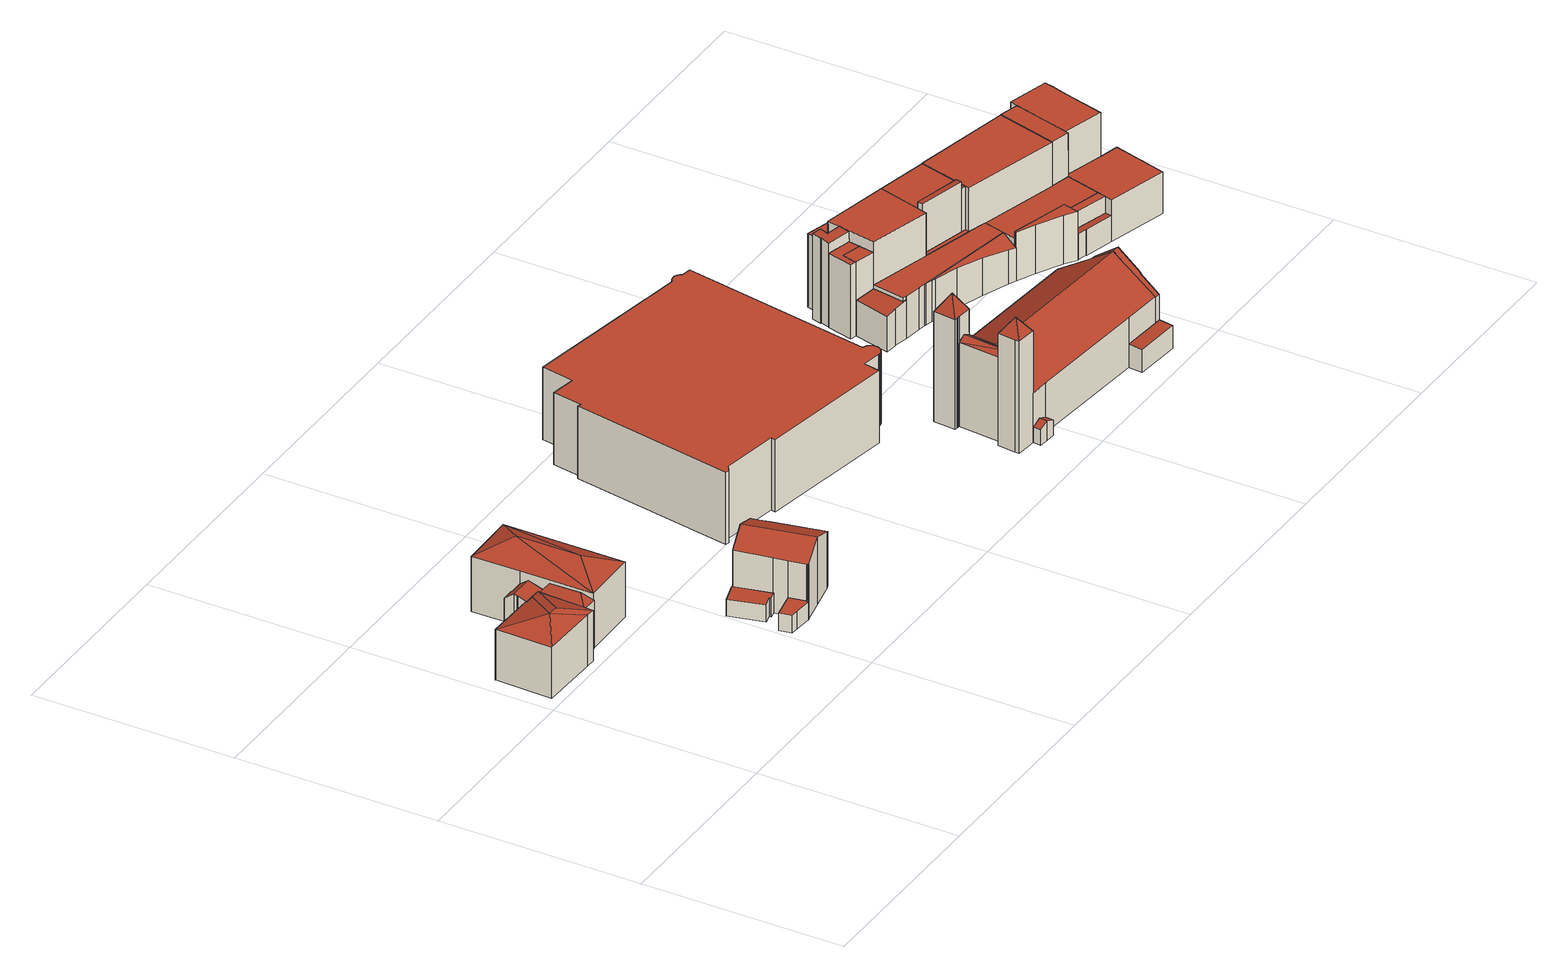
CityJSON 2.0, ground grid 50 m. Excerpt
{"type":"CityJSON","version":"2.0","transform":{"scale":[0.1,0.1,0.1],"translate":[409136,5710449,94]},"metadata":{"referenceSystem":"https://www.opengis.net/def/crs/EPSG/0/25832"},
"CityObjects":{
"building1":{"type":"Building","attributes":{"Gemeindeschluessel":"05978036","Geometrietyp2DReferenz":"3000","function":"31001_2000"},"children":["building1-1","building1-2","building1-3","building1-4"]},
"building1-1":{"type":"BuildingPart","attributes":{"roofType":"3100","measuredHeight":12.31},"parents":["building1"],"geometry":[{"type":"MultiSurface","lod":"2","boundaries":[[[0,1,2,3]],[[1,4,5,2]],[[4,6,7,5]],[[6,8,9,7]],[[8,10,11,9]],[[10,12,13,11]],[[14,0,3,15]],[[16,12,10,8,6,4]],[[4,1,0,14,17,18,19,16]],[[3,2,5,7,9,11,13,20,21,22,23,15]],[[20,13,12,16]],[[19,21,20,16]],[[15,23,17,14]],[[23,22,18,17]],[[22,21,19,18]]],"semantics":{"surfaces":[{"type":"WallSurface"},{"type":"RoofSurface"},{"type":"GroundSurface"},{"type":"ClosureSurface"}],"values":[0,0,0,0,0,0,0,1,1,2,3,3,3,3,3]}}]},
"building1-2":{"type":"BuildingPart","attributes":{"roofType":"3200","measuredHeight":16.39},"parents":["building1"],"geometry":[{"type":"MultiSurface","lod":"2","boundaries":[[[24,25,26,27]],[[25,28,29,26]],[[28,30,31,29]],[[30,32,33,31]],[[32,34,35,33]],[[34,36,37,35]],[[36,38,15,37]],[[38,14,15]],[[39,24,27,40,41]],[[24,39,42,43]],[[30,28,44]],[[42,45,44,43]],[[45,38,36,34,32,30,44]],[[25,24,43,44]],[[28,25,44]],[[27,26,29,31,33,35,37,15,23,22,40]],[[17,14,38,45]],[[23,15,14,17]],[[42,46,18,17,45]],[[18,22,23,17]],[[41,46,42,39]],[[41,40,22,18,46]]],"semantics":{"surfaces":[{"type":"WallSurface"},{"type":"RoofSurface"},{"type":"GroundSurface"},{"type":"ClosureSurface"}],"values":[0,0,0,0,0,0,0,0,0,1,1,1,1,1,1,2,0,3,0,3,0,3]}}]},
"building1-3":{"type":"BuildingPart","attributes":{"roofType":"3200","measuredHeight":17.42},"parents":["building1"],"geometry":[{"type":"MultiSurface","lod":"2","boundaries":[[[47,48,49,50,51]],[[52,13,12]],[[52,53,54,13]],[[53,55,56,54]],[[55,47,51,56]],[[48,47,57]],[[55,53,58]],[[55,57,47]],[[57,55,58]],[[58,48,57]],[[53,52,48,58]],[[51,50,21,20,13,54,56]],[[12,16,19,59,49,48,52]],[[12,13,20,16]],[[20,21,19,16]],[[21,50,49,59,19]]],"semantics":{"surfaces":[{"type":"WallSurface"},{"type":"RoofSurface"},{"type":"GroundSurface"},{"type":"ClosureSurface"}],"values":[0,0,0,0,0,1,1,1,1,1,1,2,0,3,3,3]}}]},
"building1-4":{"type":"BuildingPart","attributes":{"roofType":"5000","measuredHeight":14.79},"parents":["building1"],"geometry":[{"type":"MultiSurface","lod":"2","boundaries":[[[49,60,61,50]],[[60,41,40,61]],[[62,41,60]],[[63,62,60,49,59]],[[63,59,46]],[[62,63,46,41]],[[21,50,61,40,22]],[[21,19,59,49,50]],[[22,40,41,46,18]],[[19,18,46,59]],[[22,18,19,21]]],"semantics":{"surfaces":[{"type":"WallSurface"},{"type":"RoofSurface"},{"type":"GroundSurface"},{"type":"ClosureSurface"}],"values":[0,0,1,1,1,1,2,3,3,0,3]}}]},
"building2":{"type":"Building","attributes":{"Gemeindeschluessel":"05978036","Geometrietyp2DReferenz":"3000","function":"31001_2000","roofType":"1000","measuredHeight":4.47},"geometry":[{"type":"MultiSurface","lod":"2","boundaries":[[[64,65,66,67]],[[65,68,69,66]],[[68,70,71,69]],[[70,72,73,71]],[[72,74,75,73]],[[74,76,77,75]],[[76,64,67,77]],[[76,74,72,70,68,65,64]],[[67,66,69,71,73,75,77]]],"semantics":{"surfaces":[{"type":"WallSurface"},{"type":"RoofSurface"},{"type":"GroundSurface"}],"values":[0,0,0,0,0,0,0,1,2]}}]},
"building3":{"type":"Building","attributes":{"Gemeindeschluessel":"05978036","Geometrietyp2DReferenz":"3000","function":"31001_2000"},"children":["building3-1","building3-2"]},
"building3-1":{"type":"BuildingPart","attributes":{"roofType":"3100","measuredHeight":17.08},"parents":["building3"],"geometry":[{"type":"MultiSurface","lod":"2","boundaries":[[[78,79,80,81]],[[79,82,83,80]],[[82,84,85,86,83]],[[87,88,89,90,91]],[[88,92,93,89]],[[92,94,95,93]],[[94,96,97,95]],[[96,98,99,97]],[[98,100,101,99]],[[100,102,103,101]],[[102,104,105,103]],[[104,106,107,105]],[[106,108,109,107]],[[108,110,111,109]],[[110,112,113,111]],[[112,78,81,113]],[[108,106,104,102,100,98,96,94]],[[94,92,88,87,84,82,79,78,112,110,108]],[[81,80,83,86,90,89,93,95,97,99,101,103,105,107,109,111,113]],[[91,85,84,87]],[[91,90,86,85]]],"semantics":{"surfaces":[{"type":"WallSurface"},{"type":"RoofSurface"},{"type":"GroundSurface"},{"type":"ClosureSurface"}],"values":[0,0,0,0,0,0,0,0,0,0,0,0,0,0,0,0,1,1,2,0,3]}}]},
"building3-2":{"type":"BuildingPart","attributes":{"roofType":"3100","measuredHeight":5.04},"parents":["building3"],"geometry":[{"type":"MultiSurface","lod":"2","boundaries":[[[114,115,116,117]],[[115,118,119,116]],[[118,120,121,119]],[[120,122,123,121]],[[122,124,125,123]],[[124,91,90,125]],[[85,114,117,86]],[[124,122,120,118,115,114]],[[114,85,91,124]],[[117,116,119,121,123,125,90,86]],[[86,90,91,85]]],"semantics":{"surfaces":[{"type":"WallSurface"},{"type":"RoofSurface"},{"type":"GroundSurface"},{"type":"ClosureSurface"}],"values":[0,0,0,0,0,0,0,1,1,2,3]}}]},
"building4":{"type":"Building","attributes":{"Gemeindeschluessel":"05978036","Geometrietyp2DReferenz":"3000","function":"31001_3012","roofType":"1000","measuredHeight":18.4},"geometry":[{"type":"MultiSurface","lod":"2","boundaries":[[[126,127,128,129]],[[127,130,131,128]],[[130,132,133,131]],[[132,134,135,133]],[[134,136,137,135]],[[136,138,139,137]],[[138,140,141,139]],[[140,142,143,141]],[[142,144,145,143]],[[144,146,147,145]],[[146,148,149,147]],[[148,150,151,149]],[[150,152,153,151]],[[152,154,155,153]],[[154,156,157,155]],[[156,158,159,157]],[[158,160,161,159]],[[160,162,163,161]],[[162,164,165,163]],[[164,166,167,165]],[[166,168,169,167]],[[168,170,171,169]],[[170,172,173,171]],[[172,174,175,173]],[[174,176,177,175]],[[176,178,179,177]],[[178,180,181,179]],[[180,182,183,181]],[[182,184,185,183]],[[184,186,187,185]],[[186,188,189,187]],[[188,190,191,189]],[[190,192,193,191]],[[192,194,195,193]],[[194,196,197,195]],[[196,198,199,197]],[[198,200,201,199]],[[200,202,203,201]],[[202,204,205,203]],[[204,206,207,205]],[[206,208,209,207]],[[208,210,211,209]],[[210,212,213,211]],[[212,214,215,213]],[[214,216,217,215]],[[216,218,219,217]],[[218,220,221,219]],[[220,222,223,221]],[[222,224,225,223]],[[224,226,227,225]],[[226,228,229,227]],[[228,230,231,229]],[[230,232,233,231]],[[232,234,235,233]],[[234,236,237,235]],[[236,238,239,237]],[[238,240,241,239]],[[240,242,243,241]],[[242,244,245,243]],[[244,246,247,245]],[[246,248,249,247]],[[248,250,251,249]],[[250,126,129,251]],[[250,248,246,244,242,240,238,236,234,232,230,228,226,224,222,220,218,216,214,212,210,208,206,204,202,200,198,196,194,192,190,188,186,184,182,180,178,176,174,172,170,168,166,164,162,160,158,156,154,152,150,148,146,144,142,140,138,136,134,132,130,127,126]],[[129,128,131,133,135,137,139,141,143,145,147,149,151,153,155,157,159,161,163,165,167,169,171,173,175,177,179,181,183,185,187,189,191,193,195,197,199,201,203,205,207,209,211,213,215,217,219,221,223,225,227,229,231,233,235,237,239,241,243,245,247,249,251]]],"semantics":{"surfaces":[{"type":"WallSurface"},{"type":"RoofSurface"},{"type":"GroundSurface"}],"values":[0,0,0,0,0,0,0,0,0,0,0,0,0,0,0,0,0,0,0,0,0,0,0,0,0,0,0,0,0,0,0,0,0,0,0,0,0,0,0,0,0,0,0,0,0,0,0,0,0,0,0,0,0,0,0,0,0,0,0,0,0,0,0,1,2]}}]},
"building5":{"type":"Building","attributes":{"name":"St.Katharina","Gemeindeschluessel":"05978036","Geometrietyp2DReferenz":"3000","function":"31001_3041"},"children":["building5-1","building5-2","building5-3","building5-4","building5-5","building5-6","building5-7"]},
"building5-1":{"type":"BuildingPart","attributes":{"roofType":"3100","measuredHeight":20.15},"parents":["building5"],"geometry":[{"type":"MultiSurface","lod":"2","boundaries":[[[252,253,254]],[[255,256,257,258]],[[256,259,260,257]],[[259,261,262,263,260]],[[264,252,254,265,266]],[[267,268,261,259,256,255,269,270]],[[270,271,272,252,264,273,274,267]],[[254,275,276,277,278,279,258,257,260,263,280,281,265]],[[272,282,283,253,252]],[[282,276,275,283]],[[283,275,254,253]],[[278,277,271,270]],[[277,276,282,272,271]],[[278,270,269,279]],[[255,258,279,269]],[[268,262,261]],[[280,263,262,268,267]],[[273,284,274]],[[284,285,281,280,267,274]],[[264,266,285,284,273]],[[266,265,281,285]]],"semantics":{"surfaces":[{"type":"WallSurface"},{"type":"RoofSurface"},{"type":"GroundSurface"},{"type":"ClosureSurface"}],"values":[0,0,0,0,0,1,1,2,0,3,3,3,3,3,3,0,3,0,3,0,3]}}]},
"building5-2":{"type":"BuildingPart","attributes":{"roofType":"3100","measuredHeight":22.56},"parents":["building5"],"geometry":[{"type":"MultiSurface","lod":"2","boundaries":[[[286,287,288,289]],[[287,290,291]],[[290,287,286]],[[291,292,293]],[[292,291,290]],[[289,288,279,278,277]],[[279,288,287,293,269]],[[271,270,269,293,292]],[[277,278,270,271]],[[278,279,269,270]],[[289,277,271,292,286]],[[293,287,291]],[[286,292,290]]],"semantics":{"surfaces":[{"type":"WallSurface"},{"type":"RoofSurface"},{"type":"GroundSurface"},{"type":"ClosureSurface"}],"values":[0,1,1,1,1,2,3,0,3,3,3,3,3]}}]},
"building5-3":{"type":"BuildingPart","attributes":{"roofType":"4000","measuredHeight":32.45},"parents":["building5"],"geometry":[{"type":"MultiSurface","lod":"2","boundaries":[[[294,295,296,297]],[[295,298,299,296]],[[298,300,301,299]],[[300,302,286,289,301]],[[303,304,305,276,272]],[[304,294,297,305]],[[295,294,304,306]],[[307,302,300,298,295,306]],[[303,307,306]],[[304,303,306]],[[297,296,299,301,289,277,276,305]],[[292,290,286,302,307]],[[292,271,277,289,286]],[[292,286,290]],[[272,271,292,307,303]],[[277,271,272,276]]],"semantics":{"surfaces":[{"type":"WallSurface"},{"type":"RoofSurface"},{"type":"GroundSurface"},{"type":"ClosureSurface"}],"values":[0,0,0,0,0,0,1,1,1,1,2,0,3,3,0,3]}}]},
"building5-4":{"type":"BuildingPart","attributes":{"roofType":"3100","measuredHeight":20.29},"parents":["building5"],"geometry":[{"type":"MultiSurface","lod":"2","boundaries":[[[262,308,309,263]],[[308,310,311,309]],[[310,312,313,311]],[[312,314,315,313]],[[314,316,317,318,315]],[[310,308,262,268,319]],[[319,274,284,316,314,312,310]],[[318,281,280,263,309,311,313,315]],[[285,317,316,284]],[[318,317,285,281]],[[280,267,274,319,267]],[[280,281,285,284,274,267]],[[268,267,319]],[[262,263,280,267,268]]],"semantics":{"surfaces":[{"type":"WallSurface"},{"type":"RoofSurface"},{"type":"GroundSurface"},{"type":"ClosureSurface"}],"values":[0,0,0,0,0,1,1,2,0,3,0,3,0,3]}}]},
"building5-5":{"type":"BuildingPart","attributes":{"roofType":"4000","measuredHeight":32.49},"parents":["building5"],"geometry":[{"type":"MultiSurface","lod":"2","boundaries":[[[320,321,322,288,287]],[[321,323,324,322]],[[323,325,326,324]],[[325,327,328,326]],[[327,329,255,258,328]],[[329,327,330]],[[331,329,330]],[[325,323,321,320,331,330]],[[327,325,330]],[[258,279,288,322,324,326,328]],[[269,255,329,331,293]],[[279,258,255,269]],[[287,291,293,331,320]],[[287,288,279,269,293]],[[287,293,291]]],"semantics":{"surfaces":[{"type":"WallSurface"},{"type":"RoofSurface"},{"type":"GroundSurface"},{"type":"ClosureSurface"}],"values":[0,0,0,0,0,1,1,1,1,2,0,3,0,3,3]}}]},
"building5-6":{"type":"BuildingPart","attributes":{"roofType":"3100","measuredHeight":5.02},"parents":["building5"],"geometry":[{"type":"MultiSurface","lod":"2","boundaries":[[[332,333,334,335]],[[333,336,337,334]],[[336,282,276,337]],[[253,332,335,254]],[[283,282,336,333]],[[333,332,253,283]],[[335,334,337,276,275,254]],[[275,276,282,283]],[[253,254,275,283]]],"semantics":{"surfaces":[{"type":"WallSurface"},{"type":"RoofSurface"},{"type":"GroundSurface"},{"type":"ClosureSurface"}],"values":[0,0,0,0,1,1,2,3,3]}}]},
"building5-7":{"type":"BuildingPart","attributes":{"roofType":"2100","measuredHeight":5.97},"parents":["building5"],"geometry":[{"type":"MultiSurface","lod":"2","boundaries":[[[317,338,339,318]],[[338,340,341,339]],[[340,266,265,341]],[[266,340,338,317,285]],[[318,339,341,265,281]],[[281,265,266,285]],[[318,281,285,317]]],"semantics":{"surfaces":[{"type":"WallSurface"},{"type":"RoofSurface"},{"type":"GroundSurface"},{"type":"ClosureSurface"}],"values":[0,0,0,1,2,3,3]}}]},
"building6":{"type":"Building","attributes":{"Gemeindeschluessel":"05978036","Geometrietyp2DReferenz":"3000","function":"31001_2000"},"children":["building6-1","building6-2","building6-3","building6-4","building6-5","building6-6","building6-7","building6-8","building6-9","building6-10","building6-11","building6-12","building6-13","building6-14","building6-15","building6-16","building6-17","building6-18","building6-19","building6-20","building6-21","building6-22"]},
"building6-1":{"type":"BuildingPart","attributes":{"roofType":"1000","measuredHeight":10.58},"parents":["building6"],"geometry":[{"type":"MultiSurface","lod":"2","boundaries":[[[342,343,344,345,346]],[[347,348,349,350]],[[348,342,346,349]],[[348,347,351,352,353,343,342]],[[346,345,354,355,356,357,350,349]],[[358,344,343,353,359]],[[355,354,358,359,353]],[[356,355,353,352]],[[357,356,352,351]],[[358,354,345,344]],[[350,357,351,347]]],"semantics":{"surfaces":[{"type":"WallSurface"},{"type":"RoofSurface"},{"type":"GroundSurface"},{"type":"ClosureSurface"}],"values":[0,0,0,1,2,0,3,3,3,3,3]}}]},
"building6-2":{"type":"BuildingPart","attributes":{"roofType":"1000","measuredHeight":18.81},"parents":["building6"],"geometry":[{"type":"MultiSurface","lod":"2","boundaries":[[[360,361,362,363]],[[364,360,363,365]],[[364,366,367,368,369,361,360]],[[363,362,370,371,372,373,365]],[[370,362,361,369]],[[371,370,369,368]],[[372,371,368,367]],[[373,372,367,366]],[[365,373,366,364]]],"semantics":{"surfaces":[{"type":"WallSurface"},{"type":"RoofSurface"},{"type":"GroundSurface"},{"type":"ClosureSurface"}],"values":[0,0,1,2,3,3,3,3,3]}}]},
"building6-3":{"type":"BuildingPart","attributes":{"roofType":"1000","measuredHeight":10.55},"parents":["building6"],"geometry":[{"type":"MultiSurface","lod":"2","boundaries":[[[374,375,376,377]],[[375,378,379,380,376]],[[381,382,383,384,385,386,378,375,374,387,388]],[[389,390,377,376,380,391,392,393,394,395,396]],[[390,389,388,387]],[[377,390,387,374]],[[397,379,378,386]],[[397,391,380,379]],[[398,397,386,385]],[[398,392,391,397]],[[399,398,385,384]],[[399,393,392,398]],[[394,393,399,384,383]],[[395,394,383,382]],[[396,395,382,381]],[[389,396,381,388]]],"semantics":{"surfaces":[{"type":"WallSurface"},{"type":"RoofSurface"},{"type":"GroundSurface"},{"type":"ClosureSurface"}],"values":[0,0,1,2,3,3,0,3,0,3,0,3,3,3,3,3]}}]},
"building6-4":{"type":"BuildingPart","attributes":{"roofType":"1000","measuredHeight":21.58},"parents":["building6"],"geometry":[{"type":"MultiSurface","lod":"2","boundaries":[[[400,401,402,403,404,405,406,407]],[[371,370,408,409,410,394,393,411,412,373,372]],[[413,414,369,368,405,404]],[[370,371,368,369]],[[413,408,370,369,414]],[[415,416,402,401]],[[415,383,394,410,416]],[[410,409,403,402,416]],[[403,409,408,413,404]],[[384,383,415,401,400,417]],[[384,393,394,383]],[[407,418,419,420,417,400]],[[368,367,366,406,405]],[[368,371,372,367]],[[372,373,366,367]],[[373,412,419,418,407,406,366]],[[411,393,384,417,420]],[[419,412,411,420]]],"semantics":{"surfaces":[{"type":"RoofSurface"},{"type":"GroundSurface"},{"type":"WallSurface"},{"type":"ClosureSurface"}],"values":[0,1,2,3,3,2,3,3,3,2,3,2,2,3,3,3,3,3]}}]},
"building6-5":{"type":"BuildingPart","attributes":{"roofType":"1000","measuredHeight":21.69},"parents":["building6"],"geometry":[{"type":"MultiSurface","lod":"2","boundaries":[[[421,422,423,424]],[[425,389,396,426,427,428]],[[381,388,429,424,423,430]],[[381,396,389,388]],[[389,425,429,388]],[[431,432,433,430,423,422]],[[396,381,430,433,426]],[[431,434,427,426,433,432]],[[435,434,431,422,421]],[[435,428,427,434]],[[425,428,435,421,424,429]]],"semantics":{"surfaces":[{"type":"RoofSurface"},{"type":"GroundSurface"},{"type":"WallSurface"},{"type":"ClosureSurface"}],"values":[0,1,2,3,3,2,3,3,2,3,3]}}]},
"building6-6":{"type":"BuildingPart","attributes":{"roofType":"2100","measuredHeight":10.59},"parents":["building6"],"geometry":[{"type":"MultiSurface","lod":"2","boundaries":[[[436,437,438,439]],[[437,440,441,438]],[[440,442,443,441]],[[442,444,445,443]],[[444,446,447,445]],[[446,374,377,447]],[[387,374,446,444,442,440,437,436,448]],[[439,438,441,443,445,447,377,390,449]],[[387,390,377,374]],[[390,387,448,449]],[[436,439,449,448]]],"semantics":{"surfaces":[{"type":"WallSurface"},{"type":"RoofSurface"},{"type":"GroundSurface"},{"type":"ClosureSurface"}],"values":[0,0,0,0,0,0,1,2,3,3,3]}}]},
"building6-7":{"type":"BuildingPart","attributes":{"roofType":"1000","measuredHeight":10.63},"parents":["building6"],"geometry":[{"type":"MultiSurface","lod":"2","boundaries":[[[450,416,415,451,430,433]],[[426,396,395,394,410,452]],[[382,381,430,451]],[[382,395,396,381]],[[396,426,433,430,381]],[[383,382,451,415]],[[383,394,395,382]],[[410,394,383,415,416]],[[452,410,416,450]],[[426,452,450,433]]],"semantics":{"surfaces":[{"type":"RoofSurface"},{"type":"GroundSurface"},{"type":"WallSurface"},{"type":"ClosureSurface"}],"values":[0,1,2,3,3,2,3,3,3,3]}}]},
"building6-8":{"type":"BuildingPart","attributes":{"roofType":"2100","measuredHeight":21.87},"parents":["building6"],"geometry":[{"type":"MultiSurface","lod":"2","boundaries":[[[453,454,455,456,457]],[[454,458,459,455]],[[458,460,461,459]],[[460,462,463,461]],[[462,464,465,463]],[[464,466,364,365,465]],[[466,464,462,460,458,454,453,418,407,467]],[[373,412,456,455,459,461,463,465,365]],[[407,406,467]],[[418,419,412,373,366,406,407]],[[457,419,418,453]],[[457,456,412,419]],[[366,364,466,467,406]],[[366,373,365,364]]],"semantics":{"surfaces":[{"type":"WallSurface"},{"type":"RoofSurface"},{"type":"GroundSurface"},{"type":"ClosureSurface"}],"values":[0,0,0,0,0,0,1,2,0,3,0,3,0,3]}}]},
"building6-9":{"type":"BuildingPart","attributes":{"roofType":"1000","measuredHeight":10.55},"parents":["building6"],"geometry":[{"type":"MultiSurface","lod":"2","boundaries":[[[353,468,469,359]],[[354,470,471,355]],[[472,358,359,469]],[[472,470,354,358]],[[471,470,472,469,468]],[[355,471,468,353]],[[354,355,353,359,358]]],"semantics":{"surfaces":[{"type":"RoofSurface"},{"type":"GroundSurface"},{"type":"WallSurface"},{"type":"ClosureSurface"}],"values":[0,1,2,3,3,3,3]}}]},
"building6-10":{"type":"BuildingPart","attributes":{"roofType":"1000","measuredHeight":18.86},"parents":["building6"],"geometry":[{"type":"MultiSurface","lod":"2","boundaries":[[[414,413,473,474,475,476]],[[362,477,478,479,408,370]],[[480,481,361,476,475,482]],[[480,477,362,481]],[[483,482,475,474]],[[483,478,477,480,482]],[[484,483,474,473]],[[484,479,478,483]],[[485,484,473,413]],[[485,408,479,484]],[[408,485,413,414,369,370]],[[361,369,414,476]],[[361,481,362,370,369]]],"semantics":{"surfaces":[{"type":"RoofSurface"},{"type":"GroundSurface"},{"type":"WallSurface"},{"type":"ClosureSurface"}],"values":[0,1,2,3,2,3,2,3,2,3,3,2,3]}}]},
"building6-11":{"type":"BuildingPart","attributes":{"roofType":"1000","measuredHeight":6.66},"parents":["building6"],"geometry":[{"type":"MultiSurface","lod":"2","boundaries":[[[481,486,487,362]],[[486,488,489,487]],[[488,490,491,489]],[[490,492,493,491]],[[492,494,495,493]],[[494,496,497,495]],[[496,498,499,497]],[[498,500,501,499]],[[500,502,503,501]],[[502,504,505,503]],[[504,506,507,505]],[[506,508,509,507]],[[508,510,511,509]],[[510,512,513,511]],[[512,514,515,513]],[[514,516,517,515]],[[516,518,519,517]],[[518,520,521,519]],[[520,522,523,521]],[[522,524,525,523]],[[524,526,527,525]],[[526,528,529,527]],[[528,530,531,529]],[[530,532,533,531]],[[532,534,535,533]],[[534,536,537,535]],[[536,538,539,537]],[[538,540,541,539]],[[540,542,543,541]],[[542,544,545,543]],[[544,546,547,545]],[[546,548,549,547]],[[548,550,551,549]],[[550,552,553,551]],[[552,554,555,553]],[[554,556,557,555]],[[556,558,559,557]],[[558,560,561,559]],[[560,562,563,561]],[[562,564,565,563]],[[564,566,567,565]],[[566,568,569,567]],[[568,570,571,569]],[[570,572,573,571]],[[572,574,575,573]],[[574,576,577,575]],[[576,578,579,577]],[[578,580,581,579]],[[580,582,583,581]],[[582,584,585,583]],[[584,586,587,585]],[[586,588,589,587]],[[588,590,591,589]],[[590,592,593,591]],[[592,594,595,593]],[[594,596,597,595]],[[596,598,599,597]],[[598,600,601,599]],[[600,602,603,601]],[[602,604,605,603]],[[604,606,607,605]],[[606,608,609,607]],[[608,610,611,609]],[[610,612,613,611]],[[612,614,615,613]],[[614,616,617,615]],[[616,618,619,617]],[[620,434,435,621,622,618,616,614,612,610,608,606,604,602,600,598,596,594,592,590,588,586,584,582,580,578,576,574,572,570,568,566,564,562,560,558,556,554,552,550,548,546,544,542,540,538,536,534,532,530,528,526,524,522,520,518,516,514,512,510,508,506,504,502,500,498,496,494,492,490,488,486,481,480,623,624,625,626]],[[627,628,629,630,477,362,487,489,491,493,495,497,499,501,503,505,507,509,511,513,515,517,519,521,523,525,527,529,531,533,535,537,539,541,543,545,547,549,551,553,555,557,559,561,563,565,567,569,571,573,575,577,579,581,583,585,587,589,591,593,595,597,599,601,603,605,607,609,611,613,615,617,619,631,632,428,427,633]],[[628,627,626,625]],[[629,628,625,624]],[[630,629,624,623]],[[477,630,623,480]],[[362,477,480,481]],[[631,619,618,622]],[[632,631,622,621]],[[428,632,621,435]],[[427,428,435,434]],[[633,427,434,620]],[[627,633,620,626]]],"semantics":{"surfaces":[{"type":"WallSurface"},{"type":"RoofSurface"},{"type":"GroundSurface"},{"type":"ClosureSurface"}],"values":[0,0,0,0,0,0,0,0,0,0,0,0,0,0,0,0,0,0,0,0,0,0,0,0,0,0,0,0,0,0,0,0,0,0,0,0,0,0,0,0,0,0,0,0,0,0,0,0,0,0,0,0,0,0,0,0,0,0,0,0,0,0,0,0,0,0,0,1,2,3,3,3,3,3,3,3,3,3,3,3]}}]},
"building6-12":{"type":"BuildingPart","attributes":{"roofType":"2100","measuredHeight":23.41},"parents":["building6"],"geometry":[{"type":"MultiSurface","lod":"2","boundaries":[[[634,635,636,637]],[[410,409,638,452]],[[636,403,402,637]],[[403,409,410,416,402]],[[639,403,636,635]],[[639,638,409,403]],[[452,640,639,635,634,450]],[[452,638,639,640]],[[416,450,634,637,402]],[[416,410,452,450]]],"semantics":{"surfaces":[{"type":"RoofSurface"},{"type":"GroundSurface"},{"type":"WallSurface"},{"type":"ClosureSurface"}],"values":[0,1,2,3,2,3,2,3,2,3]}}]},
"building6-13":{"type":"BuildingPart","attributes":{"roofType":"1000","measuredHeight":10.6},"parents":["building6"],"geometry":[{"type":"MultiSurface","lod":"2","boundaries":[[[388,641,468,353,352,429]],[[425,356,355,471,449,390,389]],[[356,425,429,352]],[[355,356,352,353]],[[471,355,353,468]],[[449,471,468,641,448]],[[387,448,641,388]],[[388,389,390,387]],[[390,449,448,387]],[[389,388,429,425]]],"semantics":{"surfaces":[{"type":"RoofSurface"},{"type":"GroundSurface"},{"type":"ClosureSurface"},{"type":"WallSurface"}],"values":[0,1,2,2,2,2,3,2,2,2]}}]},
"building6-14":{"type":"BuildingPart","attributes":{"roofType":"1000","measuredHeight":10.63},"parents":["building6"],"geometry":[{"type":"MultiSurface","lod":"2","boundaries":[[[642,643,644,482,483,484,485,645,646,647]],[[627,633,427,408,479,478,477,630,629,628]],[[620,626,647,646]],[[620,633,627,626]],[[434,620,646,645]],[[434,427,633,620]],[[408,427,434,645,485]],[[479,408,485,484]],[[478,479,484,483]],[[477,478,483,482,480]],[[623,480,482,644]],[[623,630,477,480]],[[624,623,644,643]],[[624,629,630,623]],[[625,624,643,642]],[[625,628,629,624]],[[626,625,642,647]],[[626,627,628,625]]],"semantics":{"surfaces":[{"type":"RoofSurface"},{"type":"GroundSurface"},{"type":"WallSurface"},{"type":"ClosureSurface"}],"values":[0,1,2,3,2,3,3,3,3,3,2,3,2,3,2,3,2,3]}}]},
"building6-15":{"type":"BuildingPart","attributes":{"roofType":"1000","measuredHeight":21.73},"parents":["building6"],"geometry":[{"type":"MultiSurface","lod":"2","boundaries":[[[648,649,650,619,618]],[[649,651,652,650]],[[651,653,347,350,652]],[[654,653,651,649,648,655,656]],[[631,619,650,652,350,357,632]],[[618,622,655,648]],[[618,619,631,622]],[[351,347,653,654]],[[351,357,350,347]],[[622,621,656,655]],[[622,631,632,621]],[[632,357,351,654,656,621]]],"semantics":{"surfaces":[{"type":"WallSurface"},{"type":"RoofSurface"},{"type":"GroundSurface"},{"type":"ClosureSurface"}],"values":[0,0,0,1,2,0,3,0,3,0,3,3]}}]},
"building6-16":{"type":"BuildingPart","attributes":{"roofType":"1000","measuredHeight":21.8},"parents":["building6"],"geometry":[{"type":"MultiSurface","lod":"2","boundaries":[[[657,656,658,659]],[[425,428,632,357,356]],[[421,424,659,658]],[[421,435,428,425,429,424]],[[621,435,421,658,656]],[[621,632,428,435]],[[351,654,656,657,352]],[[356,357,351,352]],[[357,632,621,656,654,351]],[[429,352,657,659,424]],[[429,425,356,352]]],"semantics":{"surfaces":[{"type":"RoofSurface"},{"type":"GroundSurface"},{"type":"WallSurface"},{"type":"ClosureSurface"}],"values":[0,1,2,3,2,3,2,3,3,2,3]}}]},
"building6-17":{"type":"BuildingPart","attributes":{"roofType":"1000","measuredHeight":18.83},"parents":["building6"],"geometry":[{"type":"MultiSurface","lod":"2","boundaries":[[[660,417,420,661,662,663]],[[664,665,666,411,393,667]],[[663,662,665,664]],[[661,666,665,662]],[[420,411,666,661]],[[393,411,420,417,399]],[[668,399,417,660]],[[668,667,393,399]],[[660,663,664,667,668]]],"semantics":{"surfaces":[{"type":"RoofSurface"},{"type":"GroundSurface"},{"type":"ClosureSurface"},{"type":"WallSurface"}],"values":[0,1,2,2,2,2,3,2,2]}}]},
"building6-18":{"type":"BuildingPart","attributes":{"roofType":"1000","measuredHeight":12.33},"parents":["building6"],"geometry":[{"type":"MultiSurface","lod":"2","boundaries":[[[669,670,671,672,673]],[[670,674,675,671]],[[674,676,436,439,675]],[[676,674,670,669,677,678]],[[449,471,470,672,671,675,439]],[[468,641,678,677]],[[449,448,641,468,471]],[[673,472,469,468,677,669]],[[470,471,468,469,472]],[[673,672,470,472]],[[448,436,676,678,641]],[[449,439,436,448]]],"semantics":{"surfaces":[{"type":"WallSurface"},{"type":"RoofSurface"},{"type":"GroundSurface"},{"type":"ClosureSurface"}],"values":[0,0,0,1,2,0,3,0,3,3,0,3]}}]},
"building6-19":{"type":"BuildingPart","attributes":{"roofType":"1000","measuredHeight":21.55},"parents":["building6"],"geometry":[{"type":"MultiSurface","lod":"2","boundaries":[[[432,431,404,403,639,640]],[[452,638,409,408,427,426]],[[638,452,450,640,639]],[[409,638,639,403]],[[409,403,404,485,408]],[[645,485,404,431]],[[645,427,408,485]],[[427,645,431,432,433,426]],[[450,433,432,640]],[[450,452,426,433]]],"semantics":{"surfaces":[{"type":"RoofSurface"},{"type":"GroundSurface"},{"type":"ClosureSurface"},{"type":"WallSurface"}],"values":[0,1,2,2,2,3,2,2,3,2]}}]},
"building6-20":{"type":"BuildingPart","attributes":{"roofType":"2100","measuredHeight":6.53},"parents":["building6"],"geometry":[{"type":"MultiSurface","lod":"2","boundaries":[[[344,679,680,345]],[[679,681,682,680]],[[681,683,684,682]],[[683,685,686,684]],[[685,687,688,686]],[[687,673,672,688]],[[673,687,685,683,681,679,344,358,472]],[[470,354,345,680,682,684,686,688,672]],[[354,470,472,358]],[[354,358,344,345]],[[672,673,472,470]]],"semantics":{"surfaces":[{"type":"WallSurface"},{"type":"RoofSurface"},{"type":"GroundSurface"},{"type":"ClosureSurface"}],"values":[0,0,0,0,0,0,1,2,3,3,3]}}]},
"building6-21":{"type":"BuildingPart","attributes":{"roofType":"2100","measuredHeight":9.81},"parents":["building6"],"geometry":[{"type":"MultiSurface","lod":"2","boundaries":[[[689,690,691,692]],[[690,668,667,691]],[[379,693,694,380]],[[693,689,692,694]],[[693,379,397,398,399,668,690,689]],[[692,691,667,393,392,391,380,694]],[[393,667,668,399]],[[392,393,399,398]],[[391,392,398,397]],[[380,391,397,379]]],"semantics":{"surfaces":[{"type":"WallSurface"},{"type":"RoofSurface"},{"type":"GroundSurface"},{"type":"ClosureSurface"}],"values":[0,0,0,0,1,2,3,3,3,3]}}]},
"building6-22":{"type":"BuildingPart","attributes":{"roofType":"1000","measuredHeight":18.83},"parents":["building6"],"geometry":[{"type":"MultiSurface","lod":"2","boundaries":[[[695,696,667,660]],[[695,697,698,696]],[[697,457,456,698]],[[697,695,660,663,662,661,420,419,457]],[[412,411,666,665,664,667,696,698,456]],[[412,456,457,419]],[[412,419,420,411]],[[420,661,666,411]],[[661,662,665,666]],[[662,663,664,665]],[[663,660,667,664]]],"semantics":{"surfaces":[{"type":"WallSurface"},{"type":"RoofSurface"},{"type":"GroundSurface"},{"type":"ClosureSurface"}],"values":[0,0,0,1,2,3,3,3,3,3,3]}}]}
},
"vertices":[
[158,677,147],[157,677,147],[157,677,27],[158,677,27],[157,685,150],[157,685,27],[157,709,132],[157,709,27],[188,710,132],[188,710,27],[188,706,134],[188,706,27],[219,707,134],[219,707,27],[158,642,135],[158,642,27],[219,685,150],[160,642,135],[183,641,134],[220,640,134],[219,685,27],[220,640,27],[183,641,27],[160,642,27],
[178,502,156],[155,503,156],[155,503,27],[178,502,27],[6,507,156],[6,507,27],[9,645,156],[9,645,27],[9,648,155],[9,648,27],[137,645,155],[137,645,27],[137,642,156],[137,642,27],[158,642,156],[179,524,156],[179,524,27],[179,524,150],[183,641,156],[99,549,191],[74,550,191],[160,642,156],[183,641,150],
[362,528,167],[221,526,167],[221,526,150],[221,526,27],[362,528,27],[219,707,167],[218,825,167],[218,825,27],[361,828,167],[361,828,27],[291,597,201],[290,755,201],[220,640,150],
[221,524,150],[221,524,27],[200,545,175],[201,622,173],
[503,160,106],[501,160,106],[501,160,61],[503,160,61],[501,156,106],[501,156,61],[457,159,106],[457,159,61],[438,160,106],[438,160,61],[431,190,106],[431,190,61],[495,203,106],[495,203,61],
[501,160,197],[503,160,199],[503,160,60],[501,160,60],[495,203,199],[495,203,60],[488,235,200],[488,235,108],[488,235,60],[471,326,201],[475,327,203],[475,327,60],[471,326,60],[471,326,99],[493,331,213],[493,331,60],[528,339,231],[528,339,60],[599,355,200],[599,355,60],[601,354,199],[601,354,60],[604,337,199],[604,337,60],[610,313,199],[610,313,60],[638,186,199],[638,186,60],[629,183,203],[629,183,60],[565,170,231],[565,170,60],[505,158,199],[505,158,60],[501,156,197],[501,156,60],
[487,234,111],[471,231,108],[471,231,60],[487,234,60],[471,235,108],[471,235,60],[450,231,103],[450,231,60],[427,316,103],[427,316,60],[466,325,111],[466,325,60],
[1299,474,204],[1301,473,204],[1301,473,20],[1299,474,20],[1304,471,204],[1304,471,20],[1306,470,204],[1306,470,20],[1308,468,204],[1308,468,20],[1309,467,204],[1309,467,20],[1310,465,204],[1310,465,20],[1311,463,204],[1311,463,20],[1312,461,204],[1312,461,20],[1313,459,204],[1313,459,20],[1314,457,204],[1314,457,20],[1314,454,204],[1314,454,20],[1314,451,204],[1314,451,20],[1314,449,204],[1314,449,20],[1313,446,204],[1313,446,20],[1312,444,204],[1312,444,20],[1311,441,204],[1311,441,20],[1310,439,204],[1310,439,20],[1308,437,204],[1308,437,20],[1307,436,204],[1307,436,20],[1305,435,204],[1305,435,20],[1303,433,204],[1303,433,20],[1301,432,204],[1301,432,20],[1299,432,204],[1299,432,20],[1297,431,204],[1297,431,20],[1294,430,204],[1294,430,20],[1291,430,204],[1291,430,20],[1289,431,204],[1289,431,20],[1242,439,204],[1242,439,20],[1234,398,204],[1234,398,20],[888,458,204],[888,458,20],[890,469,204],[890,469,20],[747,494,204],[747,494,20],[733,484,204],[733,484,20],[724,486,204],[724,486,20],[794,890,204],[794,890,20],[803,888,204],[803,888,20],[815,961,204],[815,961,20],[876,951,204],[876,951,20],[890,1031,204],[890,1031,20],[1320,957,204],[1320,957,20],[1321,958,204],[1321,958,20],[1323,960,204],[1323,960,20],[1325,961,204],[1325,961,20],[1326,962,204],[1326,962,20],[1328,962,204],[1328,962,20],[1330,963,204],[1330,963,20],[1332,963,204],[1332,963,20],[1334,964,204],[1334,964,20],[1337,963,204],[1337,963,20],[1338,963,204],[1338,963,20],[1340,963,204],[1340,963,20],[1342,962,204],[1342,962,20],[1344,961,204],[1344,961,20],[1346,960,204],[1346,960,20],[1348,959,204],[1348,959,20],[1349,958,204],[1349,958,20],[1350,956,204],[1350,956,20],[1352,955,204],[1352,955,20],[1353,952,204],[1353,952,20],[1354,951,204],[1354,951,20],[1378,947,204],[1378,947,20],[1296,474,204],[1296,474,20],
[1398,82,181],[1398,82,95],[1398,82,55],[1370,308,180],[1372,339,158],[1372,339,55],[1370,308,55],[1831,298,158],[1831,298,55],[1823,214,216],[1823,214,214],[1823,214,55],[1708,54,181],[1708,54,55],[1708,54,115],[1818,155,256],[1821,184,237],[1365,252,218],[1360,196,256],[1355,142,219],[1350,86,181],[1808,45,181],[1815,116,229],[1374,84,55],[1350,86,55],[1355,142,55],[1360,196,55],[1365,252,55],[1818,155,55],[1808,45,55],[1350,86,95],[1374,84,105],[1808,45,179],[1808,45,115],
[1318,145,269],[1328,255,269],[1328,255,55],[1318,145,55],[1337,143,280],[1346,253,280],[1355,142,269],[1365,252,269],
[1300,102,340],[1304,146,340],[1304,146,55],[1300,102,55],[1310,146,340],[1310,146,55],[1313,145,340],[1313,145,55],[1318,145,340],[1350,86,340],[1299,91,340],[1299,91,55],[1327,116,379],[1355,142,340],
[1841,212,214],[1841,212,55],[1836,153,258],[1836,153,55],[1830,94,215],[1830,94,55],[1828,94,215],[1828,94,55],[1823,44,179],[1823,44,115],[1823,44,55],[1818,155,258],
[1328,255,335],[1323,255,335],[1323,255,55],[1320,255,335],[1320,255,55],[1313,256,335],[1313,256,55],[1318,312,335],[1318,312,55],[1370,308,335],[1341,280,380],[1365,252,335],
[1396,62,95],[1372,64,105],[1372,64,55],[1396,62,55],[1348,66,95],[1348,66,55],
[1820,9,113],[1820,9,55],[1705,19,113],[1705,19,55],
[2342,330,107],[2193,371,107],[2193,371,67],[2193,371,1],[2342,330,1],[2329,476,107],[2378,464,107],[2378,464,1],[2329,476,1],[2228,504,107],[2226,497,107],[2203,410,107],[2198,390,1],[2203,410,1],[2226,497,1],[2228,504,1],[2198,390,65],[2198,390,107],
[1647,809,189],[1762,778,189],[1762,778,1],[1647,809,1],[1631,750,189],[1631,750,1],[1667,742,189],[1671,766,189],[1672,774,189],[1756,756,189],[1756,756,1],[1672,774,1],[1671,766,1],[1667,742,1],
[1705,555,107],[1688,558,107],[1688,558,1],[1705,555,1],[1645,565,107],[1645,565,99],[1645,565,1],[1933,575,107],[1933,574,107],[1805,608,107],[1650,649,107],[1637,569,107],[1645,567,107],[1967,510,107],[1980,562,107],[1980,562,1],[1967,510,1],[1645,567,1],[1637,569,1],[1650,649,1],[1805,608,1],[1933,574,1],[1933,575,1],[1645,567,99],[1637,569,98],[1650,649,98],
[1650,649,217],[1805,608,217],[1807,617,217],[1811,632,217],[1840,738,217],[1672,774,217],[1667,742,217],[1665,734,217],[1840,738,1],[1811,632,1],[1807,617,1],[1657,687,1],[1662,716,1],[1840,738,190],[1756,756,190],[1805,608,108],[1807,617,108],[1650,649,190],[1662,716,215],[1662,716,190],[1657,687,190],
[2216,658,218],[1969,710,218],[1933,575,218],[2177,509,218],[2177,509,1],[1936,585,1],[1969,710,1],[2216,658,1],[2177,509,107],[1933,575,108],[1969,710,217],[1936,585,217],[1936,585,108],[1969,710,68],[2216,658,68],
[1956,472,85],[1939,480,88],[1939,480,1],[1956,472,1],[1872,507,96],[1872,507,1],[1802,530,103],[1802,530,1],[1738,546,106],[1738,546,1],[1729,549,106],[1729,549,1],[1958,476,87],[1958,476,1],
[1923,588,108],[1933,574,108],[1923,588,1],
[1601,731,215],[1607,753,218],[1607,753,1],[1601,731,1],[1601,731,190],[1605,753,218],[1605,753,1],[1611,777,220],[1611,777,1],[1635,770,220],[1635,770,1],[1629,750,218],[1629,750,1],[1631,750,218],[1667,742,218],
[2103,437,107],[2097,418,107],[2097,418,1],[2103,437,1],[2097,418,65],
[1841,744,190],[1877,738,190],[1879,747,190],[1762,778,190],[1879,747,1],[1877,738,1],[1841,744,1],[1879,747,68],[1762,778,68],[1879,747,108],[1877,738,108],[1841,744,108],[1840,738,108],
[1776,830,68],[1776,830,1],[1782,829,68],[1782,829,1],[1781,828,68],[1781,828,1],[1815,819,68],[1815,819,1],[1815,820,68],[1815,820,1],[1821,818,68],[1821,818,1],[1821,817,68],[1821,817,1],[1853,808,68],[1853,808,1],[1854,809,68],[1854,809,1],[1860,808,68],[1860,808,1],[1859,807,68],[1859,807,1],[1881,801,68],[1881,801,1],[1881,802,68],[1881,802,1],[1887,800,68],[1887,800,1],[1887,799,68],[1887,799,1],[1931,787,68],[1931,787,1],[1931,789,68],[1931,789,1],[1937,787,68],[1937,787,1],[1937,786,68],[1937,786,1],[1969,777,68],[1969,777,1],[1970,778,68],[1970,778,1],[1975,777,68],[1975,777,1],[1975,775,68],[1975,775,1],[2008,767,68],[2008,767,1],[2008,768,68],[2008,768,1],[2014,766,68],[2014,766,1],[2014,765,68],[2014,765,1],[2032,760,68],[2032,760,1],[2032,761,68],[2032,761,1],[2038,760,68],[2038,760,1],[2038,759,68],[2038,759,1],[2080,747,68],[2080,747,1],[2081,748,68],[2081,748,1],[2087,747,68],[2087,747,1],[2086,746,68],[2086,746,1],[2129,734,68],[2129,734,1],[2129,735,68],[2129,735,1],[2135,734,68],[2135,734,1],[2135,733,68],[2135,733,1],[2177,721,68],[2177,721,1],[2177,723,68],[2177,723,1],[2183,721,68],[2183,721,1],[2183,720,68],[2183,720,1],[2226,708,68],[2226,708,1],[2226,709,68],[2226,709,1],[2234,707,68],[2234,707,1],[2234,706,68],[2234,706,1],[2277,695,68],[2277,695,1],[2278,696,68],[2278,696,1],[2283,694,68],[2283,694,1],[2283,693,68],[2283,693,1],[2326,682,68],[2326,682,1],[2326,683,68],[2326,683,1],[2332,681,68],[2332,681,1],[2331,680,68],[2331,680,1],[2375,669,68],[2375,669,1],[2375,670,68],[2375,670,1],[2381,668,68],[2381,668,1],[2381,667,68],[2381,667,1],[2423,656,68],[2423,656,1],[2423,657,68],[2423,657,1],[2429,655,68],[2429,655,1],[2428,649,68],[2428,649,1],[2422,651,68],[2422,651,1],[2422,652,68],[2422,652,1],[2380,663,68],[2380,663,1],[2372,637,68],[2372,637,1],[1970,714,68],[2265,645,68],[2270,664,68],[1885,767,68],[1978,742,68],[2004,735,68],[1997,709,68],[1997,709,1],[2004,735,1],[1978,742,1],[1885,767,1],[2270,664,1],[2265,645,1],[1970,714,1],
[1923,588,235],[1927,603,234],[1811,632,234],[1807,617,235],[1927,603,1],[1927,603,217],[1923,588,217],
[1958,476,107],
[2004,735,108],[1978,742,108],[1885,767,108],[1969,710,108],[1970,714,108],[1997,709,108],
[2372,637,219],[2367,615,219],[2367,615,1],[2356,577,219],[2356,577,1],[2329,476,219],[2228,504,219],[2270,664,219],[2265,645,219],
[2226,497,219],[2216,658,219],[2177,509,219],
[1600,663,190],[1608,700,190],[1598,665,190],[1601,664,190],[1601,664,1],[1598,665,1],[1608,700,1],[1600,663,1],[1600,663,92],
[2092,398,125],[2064,416,125],[2064,416,1],[2092,398,1],[2092,398,67],[2003,450,125],[2003,450,1],[1956,472,125],[2103,437,125],[1958,476,125],
[2118,390,67],[2118,390,1],[2117,391,67],[2117,391,1],[2117,392,66],[2117,392,1],[2095,398,66],[2095,398,1],[2094,397,67],[2094,397,1],
[1606,571,95],[1577,574,91],[1577,574,1],[1606,571,1],[1605,572,94],[1605,572,1],
[1583,667,190],[1583,667,1],[1600,731,190],[1600,731,1]
]}
